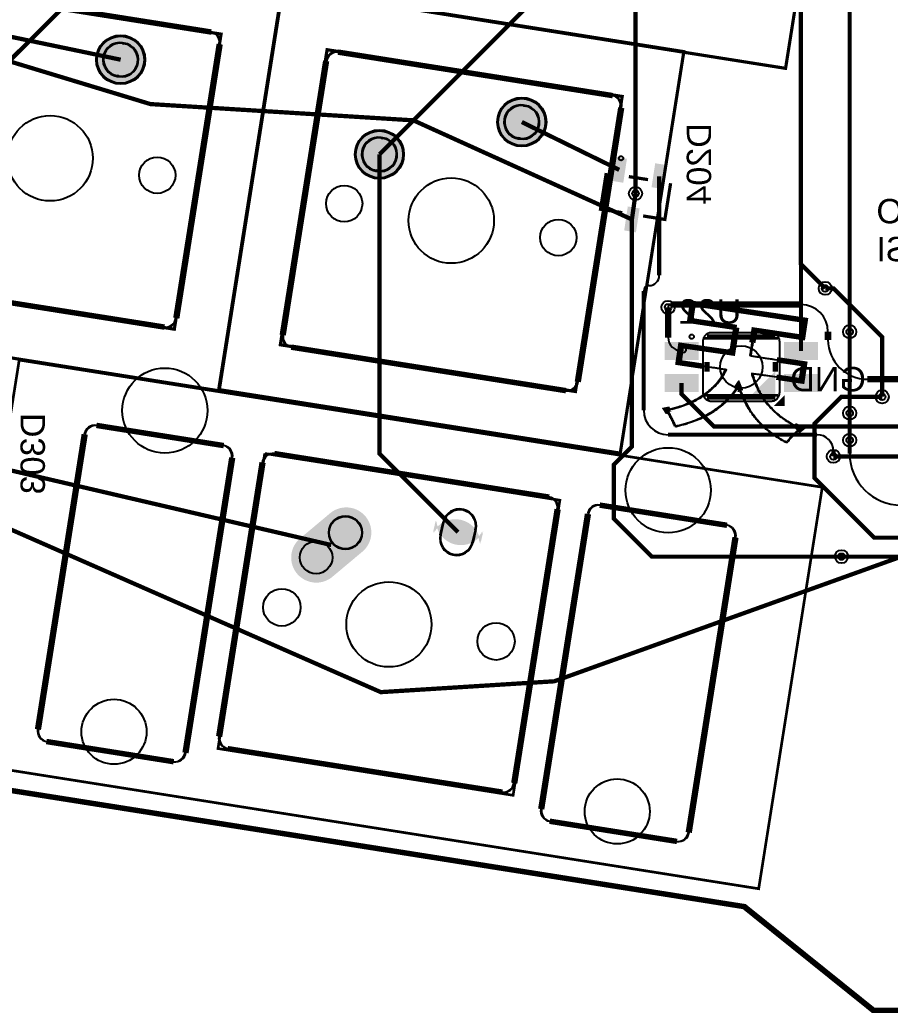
# Model space of a CAD drawing. Header units: millimetres. Extents: x 1 to 236, y 2 to 101.
# Drawn here: x 67.92 to 108.7, y 2.23 to 48.78 of the extents above; entities that cross this region are included whole.
import ezdxf

# ---------------------------------------------------------------- set-up
doc = ezdxf.new("R2010")
doc.units = ezdxf.units.MM
for name, color, linetype, true_color in [('BoardOutLine', 7, 'Continuous', 0xff00ff), ('BottomLayer', 7, 'Continuous', 0x0000ff), ('BottomPasteMaskLayer', 7, 'Continuous', 0x800000), ('BottomSilkLayer', 7, 'Continuous', 0x66cc33), ('BottomSolderMaskLayer', 7, 'Continuous', 0xaa00ff), ('Document', 7, 'Continuous', 0xffffff), ('Hole', 7, 'Continuous', 0x222222), ('Multi-Layer', 7, 'Continuous', 0xc0c0c0), ('TopLayer', 7, 'Continuous', 0xff0000), ('TopSilkLayer', 7, 'Continuous', 0xffcc00), ('TopSolderMaskLayer', 7, 'Continuous', 0x800080)]:
    doc.layers.add(name, color=color, linetype=linetype, true_color=true_color)
doc.styles.get("Standard").update_dxf_attribs({"font": 'arial.ttf'})

msp = doc.modelspace()

# ---------------------------------------------------------------- hatches: boundary and pattern name
at = {"layer": 'BottomLayer'}
for points in [[(95.827, 42.303), (96.352, 42.22), (96.19, 41.195), (95.664, 41.279)], [(97.703, 42.006), (98.229, 41.923), (98.066, 40.898), (97.541, 40.981)], [(96.42, 39.979), (96.946, 39.896), (96.783, 38.871), (96.258, 38.955)], [(99.677, 33.672), (99.677, 32.852), (98.177, 32.852), (98.177, 33.672)], [(105.277, 33.672), (105.277, 32.852), (103.777, 32.852), (103.777, 33.672)], [(99.677, 32.172), (99.677, 31.352), (98.177, 31.352), (98.177, 32.172)], [(105.277, 32.172), (105.277, 31.352), (103.777, 31.352), (103.777, 32.172)]]:
    msp.add_hatch(color=256, dxfattribs=at).paths.add_polyline_path(points)
at = {"layer": 'BottomPasteMaskLayer'}
for points in [[(95.827, 42.303), (96.352, 42.22), (96.19, 41.195), (95.664, 41.279)], [(97.703, 42.006), (98.229, 41.923), (98.066, 40.898), (97.541, 40.981)], [(96.42, 39.979), (96.946, 39.896), (96.783, 38.871), (96.258, 38.955)], [(99.677, 33.672), (99.677, 32.852), (98.177, 32.852), (98.177, 33.672)], [(105.277, 33.672), (105.277, 32.852), (103.777, 32.852), (103.777, 33.672)], [(99.677, 32.172), (99.677, 31.352), (98.177, 31.352), (98.177, 32.172)], [(105.277, 32.172), (105.277, 31.352), (103.777, 31.352), (103.777, 32.172)]]:
    msp.add_hatch(color=256, dxfattribs=at).paths.add_polyline_path(points)
at = {"layer": 'BottomSilkLayer'}
msp.add_hatch(color=256, dxfattribs=at).paths.add_polyline_path([(103.757, 30.682), (103.757, 31.19), (103.249, 30.682)])
at = {"layer": 'BottomSolderMaskLayer'}
for points in [[(71.495, 46.911, 1), (73.796, 46.911, 1)], [(90.291, 43.99, 1), (92.592, 43.99, 1)], [(83.622, 42.475, 1), (85.923, 42.475, 1)], [(95.818, 42.356), (96.369, 42.265), (96.199, 41.143), (95.647, 41.234)], [(97.694, 42.059), (98.245, 41.968), (98.075, 40.845), (97.524, 40.936)], [(96.411, 40.032), (96.963, 39.941), (96.792, 38.818), (96.241, 38.91)], [(99.724, 33.686), (99.724, 32.838), (98.131, 32.838), (98.131, 33.686)], [(105.324, 33.686), (105.324, 32.838), (103.731, 32.838), (103.731, 33.686)], [(99.724, 32.186), (99.724, 31.338), (98.131, 31.338), (98.131, 32.186)], [(105.324, 32.186), (105.324, 31.338), (103.731, 31.338), (103.731, 32.186)], [(81.638, 22.417), (81.58, 22.428), (81.523, 22.441), (81.467, 22.457), (81.411, 22.475), (81.356, 22.497), (81.303, 22.521), (81.251, 22.547), (81.2, 22.577), (81.151, 22.609), (81.103, 22.643), (81.057, 22.679), (81.013, 22.718), (80.971, 22.759), (80.931, 22.802), (80.894, 22.847), (80.858, 22.893), (80.825, 22.942), (80.795, 22.992), (80.766, 23.043), (80.741, 23.096), (80.718, 23.15), (80.698, 23.205), (80.681, 23.261), (80.666, 23.318), (80.655, 23.375), (80.646, 23.433), (80.64, 23.492), (80.637, 23.55), (80.637, 23.609), (80.64, 23.667), (80.646, 23.725), (80.655, 23.783), (80.666, 23.841), (80.681, 23.898), (80.698, 23.954), (80.718, 24.009), (80.741, 24.063), (80.766, 24.115), (80.795, 24.167), (80.825, 24.217), (80.858, 24.265), (80.894, 24.312), (80.931, 24.357), (80.971, 24.4), (81.013, 24.441), (81.057, 24.479), (82.459, 25.654), (82.505, 25.691), (82.553, 25.725), (82.602, 25.757), (82.653, 25.786), (82.705, 25.813), (82.759, 25.837), (82.813, 25.858), (82.869, 25.877), (82.925, 25.893), (82.982, 25.906), (83.04, 25.916), (83.098, 25.923), (83.157, 25.928), (83.216, 25.929), (83.274, 25.928), (83.333, 25.923), (83.391, 25.916), (83.449, 25.906), (83.506, 25.893), (83.562, 25.877), (83.618, 25.858), (83.673, 25.837), (83.726, 25.813), (83.778, 25.786), (83.829, 25.757), (83.878, 25.725), (83.926, 25.691), (83.972, 25.654), (84.016, 25.616), (84.058, 25.575), (84.098, 25.532), (84.136, 25.487), (84.171, 25.44), (84.204, 25.392), (84.235, 25.342), (84.263, 25.29), (84.288, 25.238), (84.311, 25.184), (84.331, 25.129), (84.348, 25.072), (84.363, 25.016), (84.374, 24.958), (84.383, 24.9), (84.389, 24.842), (84.392, 24.784), (84.392, 24.725), (84.389, 24.666), (84.383, 24.608), (84.374, 24.55), (84.363, 24.493), (84.348, 24.436), (84.331, 24.38), (84.311, 24.325), (84.288, 24.271), (84.263, 24.218), (84.235, 24.167), (84.204, 24.117), (84.171, 24.068), (84.136, 24.022), (84.098, 23.977), (84.058, 23.934), (84.016, 23.893), (83.972, 23.854), (82.57, 22.679), (82.524, 22.643), (82.476, 22.609), (82.427, 22.577), (82.376, 22.547), (82.324, 22.521), (82.271, 22.497), (82.216, 22.475), (82.16, 22.457), (82.104, 22.441), (82.047, 22.428), (81.989, 22.417), (81.931, 22.41), (81.872, 22.406), (81.814, 22.404), (81.755, 22.406), (81.696, 22.41)], [(89.64, 24.808, -0.785398), (87.412, 25.322), (87.276, 24.729, -0.785398), (89.504, 24.215)], [(81.043, 23.585, 1), (82.567, 23.585, 1)]]:
    msp.add_hatch(color=256, dxfattribs=at).paths.add_polyline_path(points)
at = {"layer": 'Document'}
msp.add_hatch(color=256, dxfattribs=at).paths.add_polyline_path([(103.327, 31.112), (102.127, 31.112), (103.327, 32.312)])
at = {"layer": 'Multi-Layer'}
for points in [[(71.546, 46.911, 1), (73.746, 46.911, 1)], [(90.342, 43.99, 1), (92.542, 43.99, 1)], [(83.672, 42.475, 1), (85.872, 42.475, 1)], [(81.663, 22.465), (81.607, 22.475), (81.552, 22.488), (81.497, 22.503), (81.443, 22.521), (81.39, 22.542), (81.338, 22.566), (81.287, 22.592), (81.238, 22.62), (81.19, 22.651), (81.143, 22.684), (81.099, 22.72), (81.056, 22.758), (81.015, 22.797), (80.977, 22.839), (80.94, 22.883), (80.906, 22.928), (80.873, 22.975), (80.844, 23.024), (80.816, 23.074), (80.792, 23.125), (80.77, 23.178), (80.75, 23.231), (80.733, 23.286), (80.719, 23.341), (80.708, 23.397), (80.699, 23.453), (80.694, 23.51), (80.691, 23.567), (80.691, 23.624), (80.694, 23.681), (80.699, 23.737), (80.708, 23.794), (80.719, 23.85), (80.733, 23.905), (80.75, 23.959), (80.77, 24.013), (80.792, 24.065), (80.816, 24.117), (80.844, 24.167), (80.873, 24.215), (80.905, 24.263), (80.94, 24.308), (80.977, 24.352), (81.015, 24.393), (81.056, 24.433), (81.099, 24.471), (82.461, 25.614), (82.505, 25.649), (82.552, 25.683), (82.6, 25.714), (82.649, 25.742), (82.7, 25.768), (82.752, 25.792), (82.805, 25.812), (82.859, 25.83), (82.914, 25.846), (82.969, 25.859), (83.025, 25.869), (83.082, 25.876), (83.139, 25.88), (83.196, 25.881), (83.253, 25.88), (83.309, 25.876), (83.366, 25.869), (83.422, 25.859), (83.478, 25.846), (83.532, 25.83), (83.587, 25.812), (83.64, 25.792), (83.692, 25.768), (83.742, 25.742), (83.792, 25.714), (83.839, 25.683), (83.886, 25.649), (83.93, 25.614), (83.973, 25.576), (84.014, 25.536), (84.053, 25.495), (84.089, 25.451), (84.124, 25.405), (84.156, 25.358), (84.185, 25.31), (84.213, 25.26), (84.237, 25.208), (84.26, 25.156), (84.279, 25.102), (84.296, 25.048), (84.31, 24.993), (84.321, 24.937), (84.33, 24.88), (84.335, 24.824), (84.338, 24.767), (84.338, 24.71), (84.335, 24.653), (84.33, 24.596), (84.321, 24.54), (84.31, 24.484), (84.296, 24.429), (84.279, 24.374), (84.26, 24.321), (84.237, 24.268), (84.213, 24.217), (84.185, 24.167), (84.156, 24.118), (84.124, 24.071), (84.089, 24.026), (84.053, 23.982), (84.014, 23.94), (83.973, 23.9), (83.93, 23.863), (82.568, 22.72), (82.524, 22.684), (82.477, 22.651), (82.43, 22.62), (82.38, 22.592), (82.329, 22.566), (82.278, 22.542), (82.224, 22.521), (82.17, 22.503), (82.116, 22.488), (82.06, 22.475), (82.004, 22.465), (81.947, 22.458), (81.891, 22.454), (81.834, 22.452), (81.777, 22.454), (81.72, 22.458)], [(89.588, 24.806, -0.785398), (87.459, 25.298), (87.328, 24.731, -0.785398), (89.457, 24.24)], [(81.043, 23.585, 1), (82.567, 23.585, 1)]]:
    msp.add_hatch(color=256, dxfattribs=at).paths.add_polyline_path(points)
at = {"layer": 'TopSolderMaskLayer'}
for points in [[(71.495, 46.911, 1), (73.796, 46.911, 1)], [(90.291, 43.99, 1), (92.592, 43.99, 1)], [(83.622, 42.475, 1), (85.923, 42.475, 1)], [(81.638, 22.417), (81.58, 22.428), (81.523, 22.441), (81.467, 22.457), (81.411, 22.475), (81.356, 22.497), (81.303, 22.521), (81.251, 22.547), (81.2, 22.577), (81.151, 22.609), (81.103, 22.643), (81.057, 22.679), (81.013, 22.718), (80.971, 22.759), (80.931, 22.802), (80.894, 22.847), (80.858, 22.893), (80.825, 22.942), (80.795, 22.992), (80.766, 23.043), (80.741, 23.096), (80.718, 23.15), (80.698, 23.205), (80.681, 23.261), (80.666, 23.318), (80.655, 23.375), (80.646, 23.433), (80.64, 23.492), (80.637, 23.55), (80.637, 23.609), (80.64, 23.667), (80.646, 23.725), (80.655, 23.783), (80.666, 23.841), (80.681, 23.898), (80.698, 23.954), (80.718, 24.009), (80.741, 24.063), (80.766, 24.115), (80.795, 24.167), (80.825, 24.217), (80.858, 24.265), (80.894, 24.312), (80.931, 24.357), (80.971, 24.4), (81.013, 24.441), (81.057, 24.479), (82.459, 25.654), (82.505, 25.691), (82.553, 25.725), (82.602, 25.757), (82.653, 25.786), (82.705, 25.813), (82.759, 25.837), (82.813, 25.858), (82.869, 25.877), (82.925, 25.893), (82.982, 25.906), (83.04, 25.916), (83.098, 25.923), (83.157, 25.928), (83.216, 25.929), (83.274, 25.928), (83.333, 25.923), (83.391, 25.916), (83.449, 25.906), (83.506, 25.893), (83.562, 25.877), (83.618, 25.858), (83.673, 25.837), (83.726, 25.813), (83.778, 25.786), (83.829, 25.757), (83.878, 25.725), (83.926, 25.691), (83.972, 25.654), (84.016, 25.616), (84.058, 25.575), (84.098, 25.532), (84.136, 25.487), (84.171, 25.44), (84.204, 25.392), (84.235, 25.342), (84.263, 25.29), (84.288, 25.238), (84.311, 25.184), (84.331, 25.129), (84.348, 25.072), (84.363, 25.016), (84.374, 24.958), (84.383, 24.9), (84.389, 24.842), (84.392, 24.784), (84.392, 24.725), (84.389, 24.666), (84.383, 24.608), (84.374, 24.55), (84.363, 24.493), (84.348, 24.436), (84.331, 24.38), (84.311, 24.325), (84.288, 24.271), (84.263, 24.218), (84.235, 24.167), (84.204, 24.117), (84.171, 24.068), (84.136, 24.022), (84.098, 23.977), (84.058, 23.934), (84.016, 23.893), (83.972, 23.854), (82.57, 22.679), (82.524, 22.643), (82.476, 22.609), (82.427, 22.577), (82.376, 22.547), (82.324, 22.521), (82.271, 22.497), (82.216, 22.475), (82.16, 22.457), (82.104, 22.441), (82.047, 22.428), (81.989, 22.417), (81.931, 22.41), (81.872, 22.406), (81.814, 22.404), (81.755, 22.406), (81.696, 22.41)], [(89.64, 24.808, -0.785398), (87.412, 25.322), (87.276, 24.729, -0.785398), (89.504, 24.215)], [(81.043, 23.585, 1), (82.567, 23.585, 1)]]:
    msp.add_hatch(color=256, dxfattribs=at).paths.add_polyline_path(points)

# ---------------------------------------------------------------- linework, layer by layer
at = {"layer": 'BoardOutLine', "const_width": 0.254}
msp.add_lwpolyline([(41.724, 16.746), (101.886, 7.217), (107.935, 2.356), (128.985, 2.356), (135.429, 7.517), (195.592, 17.045)], dxfattribs=at)
at = {"layer": 'BottomLayer'}
for points, const_width in [([(128.276, 58.281), (130.695, 58.281), (131.064, 57.912), (131.064, 55.753), (130.81, 55.499), (109.982, 55.499), (104.527, 50.044), (104.527, 33.262)], 0.2), ([(61.69, 49.199), (72.646, 46.911)], 0.2), ([(60.407, 47.172), (66.929, 46.99), (74.041, 44.831), (86.36, 44.069), (96.602, 39.425)], 0.2), ([(96.008, 41.749), (91.442, 43.99)], 0.2), ([(97.885, 41.452), (97.885, 36.798)], 0.2), ([(96.774, 40.64), (96.602, 39.425)], 0.2), ([(96.601, 39.426), (96.601, 28.783), (95.758, 27.94), (95.758, 25.4), (97.536, 23.622), (106.426, 23.622)], 0.2), ([(97.155, 36.068), (97.155, 34.544)], 0.2), ([(105.664, 36.195), (106.045, 36.195), (108.331, 33.909), (108.331, 31.115)], 0.2), ([(98.298, 35.306), (98.298, 33.891)], 0.3), ([(97.155, 34.544), (97.155, 30.48)], 0.2), ([(106.807, 34.163), (106.807, 30.353)], 0.2), ([(133.471, 32.016), (131.173, 29.718), (100.457, 29.718), (98.927, 31.248), (98.927, 31.762)], 0.2), ([(98.298, 29.337), (103.251, 29.337)], 0.2), ([(103.251, 29.337), (105.283, 29.337)], 0.2), ([(106.807, 29.083), (106.807, 28.448)], 0.2), ([(106.045, 28.575), (106.045, 28.321)], 0.2), ([(66.643, 27.863), (82.515, 24.167)], 0.2), ([(65.36, 25.836), (84.836, 17.272), (92.964, 17.78), (110.871, 24.215)], 0.2)]:
    msp.add_lwpolyline(points, dxfattribs=dict(at, const_width=const_width))
for centre, radius, start, end in [((97.409, 36.798), 0.475, 270, 0), ((97.409, 36.068), 0.254, 90, 180), ((98.927, 33.891), 0.629, 180, 270), ((98.298, 30.48), 1.143, 180, 270), ((105.283, 28.575), 0.762, 0, 90), ((109.22, 28.448), 2.413, 180, 270)]:
    msp.add_arc(centre, radius, start, end, dxfattribs=at)
at = {"layer": 'BottomSilkLayer'}
for points, const_width in [([(95.401, 41.6), (95.132, 39.904), (96.151, 39.742)], 0.152), ([(97.358, 41.29), (96.459, 41.432)], 0.152), ([(98.416, 41.122), (98.147, 39.426), (97.128, 39.588)], 0.152), ([(100.127, 33.912), (100.127, 33.785)], 0.254), ([(103.327, 33.912), (100.127, 33.912)], 0.254), ([(103.327, 33.912), (103.327, 33.785)], 0.254), ([(100.127, 32.739), (100.127, 32.285)], 0.254), ([(103.327, 32.739), (103.327, 32.285)], 0.254), ([(100.127, 31.239), (100.127, 31.112)], 0.254), ([(103.327, 31.112), (100.127, 31.112)], 0.254), ([(103.327, 31.239), (103.327, 31.112)], 0.254)]:
    msp.add_lwpolyline(points, dxfattribs=dict(at, const_width=const_width))
for centre, radius in [((99.407, 33.932), 0.103), ((101.727, 32.512), 0.992)]:
    msp.add_circle(centre, radius, dxfattribs=at)
at = {"layer": 'BottomSolderMaskLayer'}
for points in [[(72.731, 47.705), (72.81, 47.693)], [(72.481, 46.13), (72.56, 46.117)], [(91.527, 44.784), (91.606, 44.772)], [(84.858, 43.269), (84.937, 43.256)], [(91.277, 43.209), (91.356, 43.196)], [(84.608, 41.693), (84.687, 41.681)], [(87.62, 24.65), (87.756, 25.243)], [(89.16, 24.294), (89.295, 24.887)]]:
    msp.add_lwpolyline(points, close=True, dxfattribs=at)
for centre, radius in [((72.646, 46.911), 1.151), ((91.442, 43.99), 1.151), ((84.772, 42.475), 1.151), ((83.181, 24.746), 0.784), ((81.805, 23.585), 0.762), ((81.805, 23.585), 0.762)]:
    msp.add_circle(centre, radius, dxfattribs=at)
for centre, radius, start, end in [((72.606, 46.917), 0.798, 441, 261), ((72.685, 46.905), 0.798, 261, 441), ((91.402, 43.996), 0.798, 441, 261), ((91.481, 43.984), 0.798, 261, 441), ((84.733, 42.481), 0.798, 441, 261), ((84.812, 42.469), 0.798, 261, 441), ((88.526, 25.065), 0.79, 347, 527), ((88.39, 24.472), 0.79, 527, 347)]:
    msp.add_arc(centre, radius, start, end, dxfattribs=at)
at = {"layer": 'Document'}
for points, const_width in [([(87.967, 68.302), (106.783, 65.322), (103.803, 46.506), (84.987, 49.486), (87.967, 68.302)], 0.15), ([(61.424, 53.189), (80.24, 50.209), (77.26, 31.393), (58.444, 34.373), (61.424, 53.189)], 0.15), ([(80.22, 50.268), (99.036, 47.288), (96.056, 28.472), (77.24, 31.452), (80.22, 50.268)], 0.15), ([(67.892, 32.835), (105.523, 26.875), (102.543, 8.059), (64.912, 14.019), (67.892, 32.835)], 0.127)]:
    msp.add_lwpolyline(points, close=True, dxfattribs=dict(at, const_width=const_width))
for points, const_width in [([(75.376, 48.423), (77.351, 48.11), (77.038, 46.134)], 0.15), ([(84.295, 47.066), (82.319, 47.379), (82.007, 45.404)], 0.15), ([(94.172, 45.502), (96.147, 45.189), (95.834, 43.213)], 0.15), ([(73.186, 34.595), (75.161, 34.282), (75.474, 36.258)], 0.15), ([(80.442, 35.527), (80.129, 33.551), (82.105, 33.238)], 0.15), ([(91.982, 31.674), (93.957, 31.361), (94.27, 33.337)], 0.15), ([(79.398, 28.456), (79.085, 26.481)], 0.127), ([(79.398, 28.456), (81.374, 28.143)], 0.127), ([(91.251, 26.579), (93.226, 26.266), (92.913, 24.29)], 0.127), ([(77.521, 16.604), (77.208, 14.628), (79.184, 14.315)], 0.127), ([(89.061, 12.751), (91.036, 12.438), (91.349, 14.414)], 0.127)]:
    msp.add_lwpolyline(points, dxfattribs=dict(at, const_width=const_width))
for centre, radius in [((96.094, 42.291), 0.1), ((98.987, 33.322), 0.15)]:
    msp.add_circle(centre, radius, dxfattribs=at)
at = {"layer": 'Hole'}
for centre in [(96.774, 40.64), (105.664, 36.195), (98.298, 35.306), (106.807, 34.163), (108.331, 31.115), (106.807, 30.353), (106.807, 29.083), (106.045, 28.321), (106.426, 23.622)]:
    msp.add_circle(centre, 0.155, dxfattribs=at)
at = {"layer": 'Multi-Layer'}
for points in [[(72.727, 47.67), (72.802, 47.658)], [(72.489, 46.164), (72.564, 46.152)], [(91.523, 44.749), (91.599, 44.737)], [(84.854, 43.234), (84.929, 43.222)], [(91.285, 43.243), (91.36, 43.231)], [(84.615, 41.728), (84.691, 41.716)], [(99.927, 31.312), (99.928, 31.283), (99.931, 31.255), (99.936, 31.227), (99.943, 31.199), (99.952, 31.172), (99.963, 31.146), (99.976, 31.12), (99.991, 31.096), (100.007, 31.072), (100.025, 31.05), (100.044, 31.029), (100.065, 31.009), (100.088, 30.992), (100.111, 30.975), (100.136, 30.961), (100.161, 30.948), (100.187, 30.937), (100.215, 30.928), (100.242, 30.921), (100.27, 30.916), (100.299, 30.913), (100.327, 30.912), (100.327, 30.912), (103.127, 30.912), (103.134, 30.912), (103.134, 30.912), (103.163, 30.913), (103.192, 30.917), (103.221, 30.923), (103.25, 30.931), (103.278, 30.941), (103.305, 30.953), (103.331, 30.968), (103.356, 30.984), (103.379, 31.001), (103.402, 31.021), (103.422, 31.042), (103.442, 31.065), (103.459, 31.088), (103.475, 31.114), (103.488, 31.14), (103.5, 31.167), (103.51, 31.195), (103.517, 31.224), (103.523, 31.253), (103.526, 31.282), (103.527, 31.312), (103.527, 31.312), (103.527, 31.312), (103.527, 33.712), (103.526, 33.741), (103.523, 33.769), (103.518, 33.797), (103.511, 33.825), (103.502, 33.852), (103.491, 33.878), (103.478, 33.904), (103.464, 33.928), (103.447, 33.952), (103.429, 33.974), (103.41, 33.995), (103.389, 34.014), (103.367, 34.032), (103.343, 34.049), (103.319, 34.063), (103.293, 34.076), (103.267, 34.087), (103.24, 34.096), (103.212, 34.103), (103.184, 34.108), (103.156, 34.111), (103.127, 34.112), (100.327, 34.112), (100.327, 34.112), (100.299, 34.111), (100.27, 34.108), (100.242, 34.103), (100.215, 34.096), (100.187, 34.087), (100.161, 34.076), (100.136, 34.063), (100.111, 34.049), (100.088, 34.033), (100.065, 34.015), (100.044, 33.995), (100.025, 33.974), (100.007, 33.952), (99.991, 33.929), (99.976, 33.904), (99.963, 33.878), (99.952, 33.852), (99.943, 33.825), (99.936, 33.797), (99.931, 33.769), (99.928, 33.741), (99.927, 33.712), (99.927, 31.312)], [(87.65, 24.657), (87.781, 25.223)], [(89.135, 24.314), (89.266, 24.88)]]:
    msp.add_lwpolyline(points, close=True, dxfattribs=at)
for centre, radius in [((72.646, 46.911), 1.1), ((91.442, 43.99), 1.1), ((69.342, 42.291), 2), ((84.772, 42.475), 1.1), ((74.36, 41.496), 0.851), ((83.121, 40.165), 0.851), ((88.138, 39.37), 2), ((96.774, 40.64), 0.31), ((93.156, 38.575), 0.851), ((105.664, 36.195), 0.31), ((98.298, 35.306), 0.31), ((106.807, 34.163), 0.31), ((74.718, 30.468), 1.994), ((108.331, 31.115), 0.31), ((106.807, 30.353), 0.31), ((106.807, 29.083), 0.31), ((98.3, 26.733), 1.994), ((106.045, 28.321), 0.31), ((83.181, 24.746), 0.762), ((81.805, 23.585), 0.762), ((81.805, 23.585), 0.762), ((106.426, 23.622), 0.31), ((85.217, 20.447), 1.994), ((80.2, 21.242), 0.875), ((90.235, 19.652), 0.875), ((72.334, 15.416), 1.524), ((95.915, 11.68), 1.524)]:
    msp.add_circle(centre, radius, dxfattribs=at)
for centre, radius, start, end in [((72.608, 46.917), 0.763, 441, 261), ((72.683, 46.905), 0.763, 261, 441), ((91.404, 43.996), 0.763, 441, 261), ((91.479, 43.984), 0.763, 261, 441), ((84.735, 42.481), 0.763, 441, 261), ((84.81, 42.469), 0.763, 261, 441), ((88.523, 25.052), 0.762, 347, 527), ((88.392, 24.485), 0.762, 527, 347)]:
    msp.add_arc(centre, radius, start, end, dxfattribs=at)
at = {"layer": 'TopLayer'}
for points, const_width in [([(73.723, 63.557), (73.723, 53.143), (65.976, 45.396)], 0.2), ([(92.519, 60.509), (92.519, 50.222), (84.772, 42.475)], 0.2), ([(112.141, 60.198), (107.442, 60.198), (96.774, 49.53), (96.774, 40.64)], 0.2), ([(104.521, 54.864), (104.521, 37.338), (105.664, 36.195)], 0.2), ([(106.807, 49.911), (106.807, 34.163)], 0.2), ([(84.772, 42.475), (84.772, 28.454), (88.458, 24.769)], 0.2), ([(104.521, 35.433), (98.425, 35.433)], 0.3), ([(105.791, 33.782), (105.791, 34.163)], 0.3), ([(129.356, 31.934), (107.639, 31.934)], 0.3), ([(108.331, 31.115), (106.426, 31.115), (105.156, 29.845), (105.156, 27.305), (107.95, 24.511), (109.728, 24.511)], 0.2), ([(106.807, 30.353), (106.807, 29.083)], 0.2), ([(106.045, 28.321), (134.62, 28.321)], 0.2), ([(106.426, 23.622), (110.236, 23.622), (111.633, 23.622), (112.014, 23.241)], 0.2)]:
    msp.add_lwpolyline(points, dxfattribs=dict(at, const_width=const_width))
for centre, radius, start, end in [((98.425, 35.306), 0.127, 90, 180), ((104.521, 34.163), 1.27, 0, 90), ((107.639, 33.782), 1.848, 180, 270)]:
    msp.add_arc(centre, radius, start, end, dxfattribs=at)
at = {"layer": 'TopSilkLayer', "const_width": 0.254}
for points in [[(64.011, 50.248), (76.851, 48.215)], [(64.051, 50.24), (76.891, 48.207)], [(77.267, 47.643), (75.233, 34.803)], [(77.306, 47.635), (75.273, 34.795)], [(82.827, 47.268), (95.667, 45.235)], [(82.866, 47.26), (95.706, 45.227)], [(80.221, 34.013), (82.255, 46.853)], [(80.261, 34.005), (82.294, 46.845)], [(96.082, 44.663), (94.049, 31.823)], [(96.122, 44.655), (94.088, 31.815)], [(74.661, 34.387), (61.821, 36.421)], [(74.701, 34.379), (61.861, 36.413)], [(101.473, 34.366), (99.314, 34.688), (99.434, 35.489), (104.686, 34.704), (104.566, 33.903), (102.324, 34.238), (102.226, 33.656)], [(101.513, 34.357), (99.354, 34.68), (99.473, 35.481), (104.725, 34.696), (104.605, 33.895), (102.363, 34.23), (102.266, 33.648)], [(99.883, 32.556), (98.77, 32.722), (98.89, 33.523), (101.284, 33.177), (101.473, 34.366)], [(99.922, 32.548), (98.81, 32.714), (98.929, 33.515), (101.323, 33.169), (101.513, 34.357)], [(93.477, 31.407), (80.637, 33.441)], [(93.516, 31.399), (80.676, 33.433)], [(103.397, 32.85), (104.653, 32.662), (104.534, 31.861), (103.376, 32.034)], [(103.437, 32.841), (104.693, 32.654), (104.573, 31.853), (103.416, 32.026)], [(101.661, 31.388), (101.567, 31.626), (101.467, 31.474)], [(101.701, 31.38), (101.607, 31.618), (101.506, 31.466)], [(98.293, 30.373), (98.21, 30.502), (98.357, 30.532)], [(98.333, 30.365), (98.249, 30.494), (98.397, 30.524)], [(71.513, 29.773), (77.439, 28.834)], [(71.552, 29.765), (77.478, 28.826)], [(104.22, 29.767), (104.494, 29.63), (104.348, 29.513)], [(104.26, 29.759), (104.533, 29.621), (104.388, 29.505)], [(68.751, 15.53), (70.941, 29.357)], [(68.79, 15.521), (70.98, 29.349)], [(79.847, 28.453), (92.687, 26.419)], [(79.886, 28.445), (92.726, 26.411)], [(77.854, 28.262), (75.664, 14.435)], [(77.894, 28.254), (75.704, 14.426)], [(77.241, 15.197), (79.275, 28.037)], [(77.281, 15.189), (79.314, 28.029)], [(95.095, 26.038), (101.021, 25.099)], [(95.134, 26.03), (101.06, 25.091)], [(93.102, 25.847), (91.069, 13.007)], [(93.142, 25.839), (91.108, 12.999)], [(92.333, 11.795), (94.523, 25.622)], [(92.372, 11.786), (94.562, 25.614)], [(101.436, 24.527), (99.246, 10.7)], [(101.476, 24.519), (99.286, 10.691)], [(41.684, 16.754), (101.847, 7.225), (107.896, 2.364), (128.946, 2.364), (135.39, 7.525), (195.552, 17.054)], [(75.092, 14.019), (69.166, 14.958)], [(75.132, 14.011), (69.206, 14.949)], [(90.497, 12.592), (77.657, 14.625)], [(90.536, 12.583), (77.696, 14.617)], [(98.674, 10.284), (92.748, 11.223)], [(98.714, 10.276), (92.788, 11.214)]]:
    msp.add_lwpolyline(points, dxfattribs=at)
at = {"layer": 'TopSilkLayer'}
for centre, radius, start, end in [((76.773, 47.721), 0.5, 351.0001, 80.9993), ((76.813, 47.713), 0.5, 351.0001, 80.9993), ((82.749, 46.775), 0.5, 81.0001, 170.9993), ((82.788, 46.766), 0.5, 81.0001, 170.9993), ((95.589, 44.741), 0.5, 351.0001, 80.9993), ((95.628, 44.733), 0.5, 351.0001, 80.9993), ((74.739, 34.881), 0.5, 261.0001, 350.9993), ((74.779, 34.873), 0.5, 261.0001, 350.9993), ((80.715, 33.935), 0.5, 171.0001, 260.9993), ((80.754, 33.926), 0.5, 171.0001, 260.9993), ((140.994, 27.176), 39.305, 170.5105, 170.8423), ((141.033, 27.168), 39.305, 170.5105, 170.8423), ((102.164, 33.065), 0.0304, 171.4099, 199.1776), ((196.442, 18.94), 95.361, 171.37619, 171.47908), ((102.147, 33.059), 0.0129, 199.2012, 260.7653), ((122.922, 30.09), 21, 170.8457, 171.3763), ((196.481, 18.932), 95.361, 171.37619, 171.47908), ((102.203, 33.057), 0.0304, 171.4099, 199.1776), ((122.961, 30.082), 21, 170.8457, 171.3763), ((179.591, 505.993), 479.245, 260.7003, 260.7443), ((102.187, 33.051), 0.0129, 199.2012, 260.7653), ((179.63, 505.984), 479.245, 260.7003, 260.7443), ((110.573, 82.474), 50.14, 260.7437, 261.2144), ((110.613, 82.466), 50.14, 260.7437, 261.2144), ((117.866, 129.678), 97.903, 261.21602, 261.50135), ((117.906, 129.67), 97.903, 261.21602, 261.50135), ((73.929, -141.161), 175.644, 81.36201, 81.50272), ((73.969, -141.169), 175.644, 81.36201, 81.50272), ((87.002, -55.077), 88.574, 81.1245, 81.35941), ((87.042, -55.085), 88.574, 81.1245, 81.35941), ((98.401, 33.62), 2.867, 317.5211, 330.0651), ((98.441, 33.611), 2.867, 317.5211, 330.0651), ((-200.179, -1893.383), 1949.177, 81.111509, 81.121135), ((-200.14, -1893.392), 1949.177, 81.111509, 81.121135), ((85.608, 40.988), 17.631, 330.0596, 330.3286), ((85.648, 40.98), 17.631, 330.0596, 330.3286), ((92.683, 36.955), 9.487, 330.3444, 330.7723), ((65.461, 52.197), 40.685, 330.7586, 330.8464), ((92.722, 36.947), 9.487, 330.3444, 330.7723), ((100.991, 32.383), 0.00302, 351.5532, 80.9544), ((100.979, 32.384), 0.0159, 330.9777, 351.6689), ((65.501, 52.189), 40.685, 330.7586, 330.8464), ((101.031, 32.375), 0.00302, 351.5532, 80.9544), ((101.018, 32.376), 0.0159, 330.9777, 351.6689), ((102.314, 32.181), 0.0975, 171.5119, 199.5847), ((102.222, 32.194), 0.00483, 82.1031, 171.4651), ((120.603, 38.68), 19.507, 199.5651, 200.2237), ((-15.433, -815.555), 855.879, 82.07594, 82.09863), ((102.353, 32.172), 0.0975, 171.5119, 199.5847), ((102.262, 32.186), 0.00483, 82.1031, 171.4651), ((-15.394, -815.563), 855.879, 82.07594, 82.09863), ((120.643, 38.672), 19.507, 199.5651, 200.2237), ((94.268, -27.414), 60.141, 81.71669, 82.07651), ((94.308, -27.423), 60.141, 81.71669, 82.07651), ((93.555, 31.901), 0.5, 260.9972, 350.9998), ((93.594, 31.893), 0.5, 260.9972, 350.9998), ((98.109, 33.887), 3.263, 306.1395, 317.5234), ((98.149, 33.879), 3.263, 306.1395, 317.5234), ((109.73, 34.675), 7.92, 200.227, 201.861), ((109.769, 34.667), 7.92, 200.227, 201.861), ((105.632, 33.031), 3.505, 201.86, 204.8657), ((105.672, 33.023), 3.505, 201.86, 204.8657), ((85.757, -85.849), 119.192, 81.4992, 81.71485), ((85.797, -85.857), 119.192, 81.4992, 81.71485), ((97.878, 34.204), 3.656, 295.4157, 306.137), ((97.917, 34.196), 3.656, 295.4157, 306.137), ((98.714, 33.29), 3.298, 315.4376, 326.5858), ((98.753, 33.282), 3.298, 315.4376, 326.5858), ((107.532, 33.708), 6.313, 201.5681, 206.8329), ((107.571, 33.7), 6.313, 201.5681, 206.8329), ((105.797, 33.108), 3.687, 204.867, 214.6959), ((105.837, 33.1), 3.687, 204.867, 214.6959), ((97.415, 35.178), 4.734, 286.585, 295.4172), ((97.454, 35.17), 4.734, 286.585, 295.4172), ((98.359, 33.64), 3.797, 305.4083, 315.439), ((98.398, 33.632), 3.797, 305.4083, 315.439), ((105.622, 32.742), 4.172, 206.8318, 214.0123), ((105.661, 32.734), 4.172, 206.8318, 214.0123), ((105.749, 33.075), 3.628, 214.6945, 224.6418), ((105.789, 33.066), 3.628, 214.6945, 224.6418), ((97.095, 29.599), 1.427, 28.2427, 32.8703), ((97.134, 29.591), 1.427, 28.2427, 32.8703), ((90.228, 25.908), 9.223, 27.0854, 28.251), ((97.985, 32.338), 1.843, 281.652, 284.0192), ((90.267, 25.9), 9.223, 27.0854, 28.251), ((98.024, 32.33), 1.843, 281.652, 284.0192), ((96.56, 38.043), 7.724, 284.019, 284.8357), ((96.6, 38.035), 7.724, 284.019, 284.8357), ((96.34, 38.869), 8.579, 284.8434, 285.6542), ((96.38, 38.861), 8.579, 284.8434, 285.6542), ((96.753, 37.402), 7.054, 285.6401, 286.5792), ((96.793, 37.394), 7.054, 285.6401, 286.5792), ((98.108, 33.992), 4.229, 295.9267, 305.4081), ((98.148, 33.984), 4.229, 295.9267, 305.4081), ((105.346, 32.556), 3.839, 214.0148, 221.5297), ((105.386, 32.548), 3.839, 214.0148, 221.5297), ((105.839, 33.163), 3.755, 224.6435, 234.4131), ((105.879, 33.155), 3.755, 224.6435, 234.4131), ((89.709, 25.644), 9.805, 25.8619, 27.081), ((89.749, 25.636), 9.805, 25.8619, 27.081), ((91.649, 26.585), 7.649, 24.3931, 25.8614), ((91.688, 26.576), 7.649, 24.3931, 25.8614), ((97.053, 36.751), 7.19, 284.3849, 286.1731), ((97.093, 36.743), 7.19, 284.3849, 286.1731), ((97.116, 36.533), 6.963, 286.173, 288.0046), ((97.156, 36.525), 6.963, 286.173, 288.0046), ((97.607, 35.023), 5.375, 288.0046, 295.9258), ((97.647, 35.015), 5.375, 288.0046, 295.9258), ((105.803, 32.961), 4.449, 221.5294, 228.2578), ((105.842, 32.952), 4.449, 221.5294, 228.2578), ((106.155, 33.604), 4.296, 234.4112, 243.2418), ((106.194, 33.596), 4.296, 234.4112, 243.2418), ((71.434, 29.279), 0.5, 80.9972, 170.9998), ((71.474, 29.271), 0.5, 80.9972, 170.9998), ((98.63, 29.75), 0.016, 204.4112, 283.9261), ((92.046, 56.266), 27.337, 283.9435, 284.3884), ((98.669, 29.742), 0.016, 204.4112, 283.9261), ((92.086, 56.258), 27.337, 283.9435, 284.3884), ((104.977, 32.035), 3.209, 228.2526, 232.459), ((105.017, 32.027), 3.209, 228.2526, 232.459), ((106.518, 34.041), 5.739, 232.4652, 235.1872), ((106.558, 34.033), 5.739, 232.4652, 235.1872), ((106.503, 34.02), 5.713, 235.1863, 237.9119), ((107.593, 25.948), 4.825, 133.9349, 136.121), ((107.633, 25.94), 4.825, 133.9349, 136.121), ((105.281, 28.349), 1.491, 128.695, 133.9377), ((105.32, 28.341), 1.491, 128.695, 133.9377), ((106.543, 34.012), 5.713, 235.1863, 237.9119), ((105.108, 31.794), 3.086, 237.9105, 242.232), ((105.148, 31.786), 3.086, 237.9105, 242.232), ((106.853, 35.109), 6.831, 242.2354, 243.2315), ((106.892, 35.1), 6.831, 242.2354, 243.2315), ((103.87, 29.197), 0.21, 243.2089, 255.5505), ((103.91, 29.188), 0.21, 243.2089, 255.5505), ((103.828, 29.033), 0.0409, 255.609, 293.0439), ((103.821, 29.05), 0.0598, 292.998, 321.1818), ((103.868, 29.025), 0.0409, 255.609, 293.0439), ((106.594, 26.821), 3.499, 138.2912, 141.2024), ((103.86, 29.042), 0.0598, 292.998, 321.1818), ((106.634, 26.813), 3.499, 138.2912, 141.2024), ((107.853, 25.699), 5.185, 136.1247, 138.2929), ((107.892, 25.691), 5.185, 136.1247, 138.2929), ((77.361, 28.34), 0.5, 351.0005, 81.0022), ((77.4, 28.332), 0.5, 351.0005, 81.0022), ((79.769, 27.959), 0.5, 81.0005, 171.0022), ((79.808, 27.951), 0.5, 81.0005, 171.0022), ((92.609, 25.925), 0.5, 351.0005, 81.0022), ((92.648, 25.917), 0.5, 351.0005, 81.0022), ((95.017, 25.544), 0.5, 81.0005, 171.0022), ((95.056, 25.536), 0.5, 81.0005, 171.0022), ((100.943, 24.605), 0.5, 351.0005, 81.0022), ((100.982, 24.597), 0.5, 351.0005, 81.0022), ((69.244, 15.451), 0.5, 171.0001, 260.9993), ((69.284, 15.443), 0.5, 171.0001, 260.9993), ((77.735, 15.119), 0.5, 171.0001, 260.9993), ((77.774, 15.111), 0.5, 171.0001, 260.9993), ((75.17, 14.513), 0.5, 261.0005, 351.0022), ((75.21, 14.505), 0.5, 261.0005, 351.0022), ((90.575, 13.085), 0.5, 261.0001, 350.9993), ((90.614, 13.077), 0.5, 261.0001, 350.9993), ((92.826, 11.716), 0.5, 171.0001, 260.9993), ((92.866, 11.708), 0.5, 171.0001, 260.9993), ((98.753, 10.778), 0.5, 261.0005, 351.0022), ((98.792, 10.77), 0.5, 261.0005, 351.0022)]:
    msp.add_arc(centre, radius, start, end, dxfattribs=at)
at = {"layer": 'TopSolderMaskLayer'}
for points in [[(72.731, 47.705), (72.81, 47.693)], [(72.481, 46.13), (72.56, 46.117)], [(91.527, 44.784), (91.606, 44.772)], [(84.858, 43.269), (84.937, 43.256)], [(91.277, 43.209), (91.356, 43.196)], [(84.608, 41.693), (84.687, 41.681)], [(87.62, 24.65), (87.756, 25.243)], [(89.16, 24.294), (89.295, 24.887)]]:
    msp.add_lwpolyline(points, close=True, dxfattribs=at)
for centre, radius in [((72.646, 46.911), 1.151), ((91.442, 43.99), 1.151), ((84.772, 42.475), 1.151), ((83.181, 24.746), 0.784), ((81.805, 23.585), 0.762), ((81.805, 23.585), 0.762)]:
    msp.add_circle(centre, radius, dxfattribs=at)
for centre, radius, start, end in [((72.606, 46.917), 0.798, 441, 261), ((72.685, 46.905), 0.798, 261, 441), ((91.402, 43.996), 0.798, 441, 261), ((91.481, 43.984), 0.798, 261, 441), ((84.733, 42.481), 0.798, 441, 261), ((84.812, 42.469), 0.798, 261, 441), ((88.526, 25.065), 0.79, 347, 527), ((88.39, 24.472), 0.79, 527, 347)]:
    msp.add_arc(centre, radius, start, end, dxfattribs=at)

# ---------------------------------------------------------------- texts
at = {"layer": 'BottomSilkLayer', "text_generation_flag": 2}
for s, p in [('D204', (100.316, 43.936)), ('D303', (69.097, 30.359))]:
    msp.add_text(s, height=1.143, rotation=90, dxfattribs=at).set_placement(p)
for s, p in [('MISO', (112.141, 39.243)), ('MOSI', (112.141, 37.465)), ('U22', (101.727, 34.544)), ('GND', (107.569, 31.369))]:
    msp.add_text(s, height=1.143, dxfattribs=at).set_placement(p)

doc.saveas('drawing.dxf')
